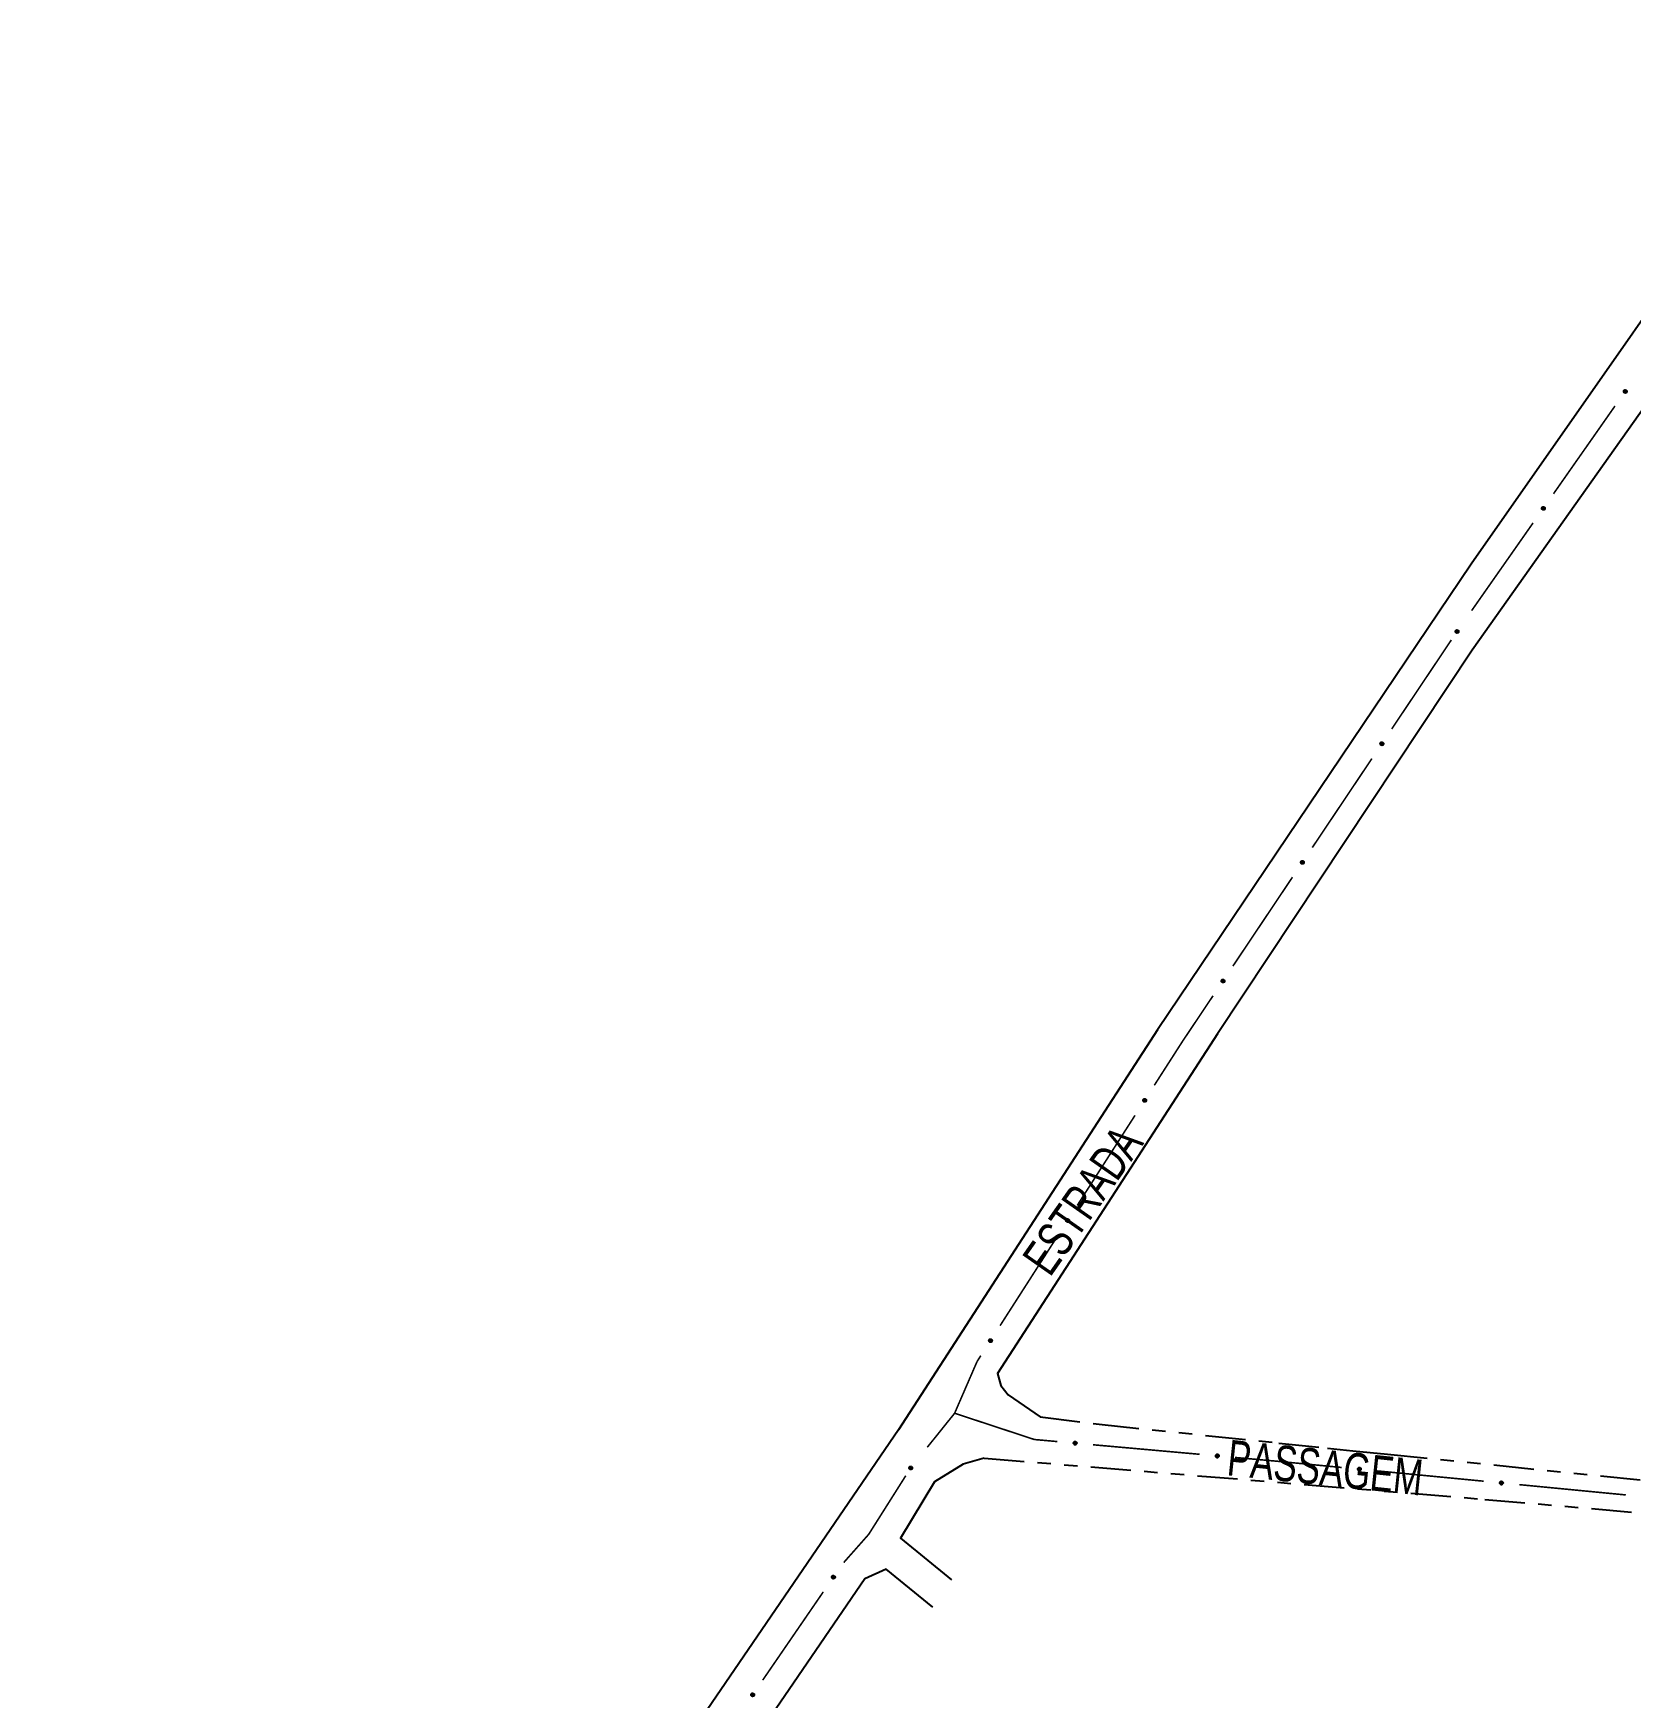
# Model space of a CAD drawing. Extents: x 211453 to 215163, y 4877397 to 4881305.
# Drawn here: x 213538.5 to 213717.5, y 4878822.8 to 4879009.4 of the extents above; entities that cross this region are included whole.
import ezdxf

# ---------------------------------------------------------------- set-up
doc = ezdxf.new("R2010")
doc.units = 0
doc.header["$LTSCALE"] = 1.5
doc.header["$MEASUREMENT"] = 0
doc.linetypes.add('TRACO_25', pattern=[8, 3, -1, 1, -1, 1, -1])
for name, color, linetype in [('SV-EIXO-ROD-ESTR', 7, 'CONTINUOUS'), ('SV-EIXO-RUA-N-PAV', 6, 'CONTINUOUS'), ('SV-EST-MUNIC-PAV', 20, 'CONTINUOUS'), ('SV-RUA-NAO-PAV', 7, 'CONTINUOUS'), ('SV-TXT-MUNIC-PAV', 7, 'CONTINUOUS'), ('SV-TXT-RUA-N-PAV', 7, 'CONTINUOUS')]:
    doc.layers.add(name, color=color, linetype=linetype)
doc.styles.add('ARIAL', font='ARIAL.SHX')

msp = doc.modelspace()

# ---------------------------------------------------------------- linework, layer by layer
at = {"layer": 'SV-EIXO-ROD-ESTR'}
for points in [[(213717.073851, 4878969.308455), (213717.083009, 4878969.260411), (213717.081057, 4878969.217248), (213717.069066, 4878969.181716), (213717.050283, 4878969.15308), (213717.027768, 4878969.125949), (213716.999033, 4878969.103603), (213716.961646, 4878969.085866), (213716.913517, 4878969.07634), (213716.869431, 4878969.081247), (213716.833967, 4878969.091139), (213716.80298, 4878969.109005), (213716.77699, 4878969.131319), (213716.754765, 4878969.161935), (213716.73716, 4878969.199998), (213716.728753, 4878969.248626), (213716.730958, 4878969.290929), (213716.743458, 4878969.324993), (213716.761617, 4878969.356032), (213716.784935, 4878969.383455), (213716.813269, 4878969.405228), (213716.851624, 4878969.422884), (213716.89973, 4878969.430546), (213716.941948, 4878969.428829), (213716.976178, 4878969.41681), (213717.006333, 4878969.398245), (213717.03382, 4878969.375993), (213717.057485, 4878969.348043), (213717.073851, 4878969.308455)], [(213707.89233, 4878956.205032), (213707.901489, 4878956.156989), (213707.899536, 4878956.113826), (213707.887545, 4878956.078294), (213707.868762, 4878956.049658), (213707.846247, 4878956.022527), (213707.817512, 4878956.000181), (213707.780125, 4878955.982444), (213707.731996, 4878955.972918), (213707.68791, 4878955.977825), (213707.652446, 4878955.987716), (213707.621459, 4878956.005583), (213707.595469, 4878956.027897), (213707.573244, 4878956.058513), (213707.55564, 4878956.096576), (213707.547232, 4878956.145204), (213707.549437, 4878956.187507), (213707.561937, 4878956.221571), (213707.580096, 4878956.252609), (213707.603414, 4878956.280033), (213707.631748, 4878956.301806), (213707.670104, 4878956.319462), (213707.718209, 4878956.327124), (213707.760427, 4878956.325407), (213707.794657, 4878956.313388), (213707.824812, 4878956.294822), (213707.852299, 4878956.272571), (213707.875965, 4878956.244621), (213707.89233, 4878956.205032)], [(213698.219473, 4878942.405698), (213698.229638, 4878942.357857), (213698.228592, 4878942.314662), (213698.21735, 4878942.278886), (213698.199172, 4878942.249863), (213698.177232, 4878942.222265), (213698.148972, 4878942.199321), (213698.111966, 4878942.180803), (213698.064047, 4878942.170269), (213698.019868, 4878942.174249), (213697.984204, 4878942.183394), (213697.952849, 4878942.200606), (213697.926396, 4878942.222369), (213697.903533, 4878942.252512), (213697.885134, 4878942.290197), (213697.875707, 4878942.338638), (213697.877024, 4878942.380978), (213697.888806, 4878942.415297), (213697.906309, 4878942.44671), (213697.929047, 4878942.474617), (213697.956917, 4878942.496979), (213697.994894, 4878942.515437), (213698.042828, 4878942.524107), (213698.085072, 4878942.523276), (213698.119547, 4878942.511979), (213698.150085, 4878942.49405), (213698.178033, 4878942.472381), (213698.20228, 4878942.444933), (213698.219473, 4878942.405698)], [(213689.790402, 4878929.822085), (213689.800567, 4878929.774244), (213689.799521, 4878929.731049), (213689.788279, 4878929.695273), (213689.770101, 4878929.66625), (213689.748161, 4878929.638652), (213689.719901, 4878929.615707), (213689.682895, 4878929.59719), (213689.634976, 4878929.586656), (213689.590797, 4878929.590636), (213689.555133, 4878929.599781), (213689.523778, 4878929.616993), (213689.497325, 4878929.638756), (213689.474462, 4878929.668899), (213689.456063, 4878929.706584), (213689.446636, 4878929.755025), (213689.447953, 4878929.797365), (213689.459735, 4878929.831684), (213689.477238, 4878929.863097), (213689.499976, 4878929.891004), (213689.527846, 4878929.913366), (213689.565823, 4878929.931824), (213689.613757, 4878929.940494), (213689.656001, 4878929.939663), (213689.690476, 4878929.928366), (213689.721014, 4878929.910437), (213689.748963, 4878929.888768), (213689.773209, 4878929.86132), (213689.790402, 4878929.822085)], [(213680.885969, 4878916.528813), (213680.896135, 4878916.480972), (213680.895088, 4878916.437777), (213680.883846, 4878916.402001), (213680.865669, 4878916.372978), (213680.843728, 4878916.34538), (213680.815468, 4878916.322435), (213680.778462, 4878916.303918), (213680.730543, 4878916.293384), (213680.686365, 4878916.297364), (213680.650701, 4878916.306509), (213680.619345, 4878916.323721), (213680.592892, 4878916.345484), (213680.57003, 4878916.375627), (213680.55163, 4878916.413312), (213680.542204, 4878916.461753), (213680.54352, 4878916.504093), (213680.555302, 4878916.538412), (213680.572806, 4878916.569825), (213680.595543, 4878916.597732), (213680.623413, 4878916.620094), (213680.66139, 4878916.638552), (213680.709324, 4878916.647222), (213680.751568, 4878916.646391), (213680.786043, 4878916.635094), (213680.816582, 4878916.617165), (213680.84453, 4878916.595496), (213680.868777, 4878916.568048), (213680.885969, 4878916.528813)], [(213671.981537, 4878903.235541), (213671.991702, 4878903.1877), (213671.990656, 4878903.144505), (213671.979414, 4878903.108729), (213671.961236, 4878903.079706), (213671.939296, 4878903.052108), (213671.911036, 4878903.029163), (213671.87403, 4878903.010646), (213671.826111, 4878903.000112), (213671.781932, 4878903.004092), (213671.746268, 4878903.013237), (213671.714913, 4878903.030449), (213671.68846, 4878903.052212), (213671.665597, 4878903.082355), (213671.647198, 4878903.12004), (213671.637771, 4878903.168481), (213671.639088, 4878903.210821), (213671.65087, 4878903.245139), (213671.668373, 4878903.276553), (213671.691111, 4878903.30446), (213671.718981, 4878903.326822), (213671.756958, 4878903.34528), (213671.804892, 4878903.35395), (213671.847136, 4878903.353119), (213671.881611, 4878903.341822), (213671.912149, 4878903.323893), (213671.940097, 4878903.302223), (213671.964344, 4878903.274776), (213671.981537, 4878903.235541)], [(213663.205298, 4878889.860794), (213663.2164, 4878889.813163), (213663.216202, 4878889.769955), (213663.205665, 4878889.733966), (213663.188061, 4878889.704591), (213663.166666, 4878889.676567), (213663.138862, 4878889.653073), (213663.102227, 4878889.633832), (213663.054524, 4878889.62236), (213663.010275, 4878889.625471), (213662.974439, 4878889.633914), (213662.942752, 4878889.650508), (213662.915876, 4878889.671748), (213662.892427, 4878889.701436), (213662.87329, 4878889.738752), (213662.862915, 4878889.786999), (213662.8634, 4878889.829357), (213662.874506, 4878889.8639), (213662.891389, 4878889.89565), (213662.913575, 4878889.923998), (213662.941, 4878889.946904), (213662.978607, 4878889.966103), (213663.026362, 4878889.975713), (213663.068615, 4878889.975712), (213663.103305, 4878889.965093), (213663.134189, 4878889.947768), (213663.162557, 4878889.926651), (213663.187338, 4878889.899685), (213663.205298, 4878889.860794)], [(213654.563554, 4878876.395273), (213654.574656, 4878876.347642), (213654.574458, 4878876.304434), (213654.563921, 4878876.268445), (213654.546316, 4878876.23907), (213654.524921, 4878876.211046), (213654.497118, 4878876.187552), (213654.460482, 4878876.168311), (213654.412779, 4878876.156839), (213654.368531, 4878876.15995), (213654.332695, 4878876.168394), (213654.301007, 4878876.184987), (213654.274132, 4878876.206227), (213654.250682, 4878876.235915), (213654.231546, 4878876.273232), (213654.221171, 4878876.321478), (213654.221655, 4878876.363836), (213654.232762, 4878876.398379), (213654.249645, 4878876.43013), (213654.27183, 4878876.458478), (213654.299256, 4878876.481383), (213654.336863, 4878876.500582), (213654.384618, 4878876.510192), (213654.42687, 4878876.510191), (213654.46156, 4878876.499572), (213654.492445, 4878876.482247), (213654.520813, 4878876.46113), (213654.545594, 4878876.434164), (213654.563554, 4878876.395273)], [(213645.921809, 4878862.929752), (213645.932912, 4878862.882121), (213645.932714, 4878862.838913), (213645.922176, 4878862.802924), (213645.904572, 4878862.773549), (213645.883177, 4878862.745525), (213645.855373, 4878862.722031), (213645.818738, 4878862.70279), (213645.771035, 4878862.691318), (213645.726787, 4878862.69443), (213645.69095, 4878862.702873), (213645.659263, 4878862.719466), (213645.632388, 4878862.740706), (213645.608938, 4878862.770394), (213645.589802, 4878862.807711), (213645.579426, 4878862.855957), (213645.579911, 4878862.898315), (213645.591017, 4878862.932858), (213645.607901, 4878862.964609), (213645.630086, 4878862.992957), (213645.657512, 4878863.015862), (213645.695119, 4878863.035061), (213645.742873, 4878863.044671), (213645.785126, 4878863.04467), (213645.819816, 4878863.034051), (213645.8507, 4878863.016726), (213645.879069, 4878862.995609), (213645.90385, 4878862.968643), (213645.921809, 4878862.929752)], [(213636.977212, 4878848.661066), (213636.988633, 4878848.61351), (213636.988725, 4878848.570303), (213636.978429, 4878848.534243), (213636.961021, 4878848.504751), (213636.939815, 4878848.476585), (213636.912169, 4878848.452905), (213636.875663, 4878848.433419), (213636.828038, 4878848.421627), (213636.78377, 4878848.424443), (213636.747878, 4878848.432646), (213636.71608, 4878848.449026), (213636.689063, 4878848.470086), (213636.665415, 4878848.499616), (213636.64603, 4878848.536804), (213636.635331, 4878848.584979), (213636.635532, 4878848.62734), (213636.646407, 4878848.661956), (213636.663077, 4878848.69382), (213636.685072, 4878848.722315), (213636.712344, 4878848.745404), (213636.749822, 4878848.764855), (213636.797511, 4878848.774784), (213636.839762, 4878848.775066), (213636.874523, 4878848.76468), (213636.905523, 4878848.747562), (213636.934032, 4878848.726635), (213636.958993, 4878848.699836), (213636.977212, 4878848.661066)], [(213628.316516, 4878836.415183), (213628.326132, 4878836.367229), (213628.324592, 4878836.324049), (213628.312941, 4878836.288404), (213628.294432, 4878836.259591), (213628.272176, 4878836.232246), (213628.243656, 4878836.209627), (213628.20644, 4878836.191534), (213628.158404, 4878836.18155), (213628.114273, 4878836.186036), (213628.078716, 4878836.195588), (213628.04756, 4878836.213158), (213628.021358, 4878836.235223), (213627.998842, 4878836.265626), (213627.980875, 4878836.30352), (213627.972005, 4878836.352065), (213627.973806, 4878836.394387), (213627.98598, 4878836.428569), (213628.003842, 4878836.459779), (213628.026898, 4878836.487424), (213628.055023, 4878836.509466), (213628.093208, 4878836.527487), (213628.141238, 4878836.535608), (213628.18347, 4878836.534293), (213628.217814, 4878836.522602), (213628.248145, 4878836.504325), (213628.275843, 4878836.482336), (213628.299774, 4878836.454613), (213628.316516, 4878836.415183)], [(213619.260412, 4878823.224771), (213619.270028, 4878823.176817), (213619.268488, 4878823.133637), (213619.256837, 4878823.097992), (213619.238328, 4878823.069178), (213619.216072, 4878823.041833), (213619.187552, 4878823.019214), (213619.150336, 4878823.001122), (213619.1023, 4878822.991137), (213619.058169, 4878822.995623), (213619.022612, 4878823.005176), (213618.991456, 4878823.022746), (213618.965254, 4878823.044811), (213618.942738, 4878823.075214), (213618.924771, 4878823.113107), (213618.915901, 4878823.161653), (213618.917702, 4878823.203975), (213618.929876, 4878823.238156), (213618.947738, 4878823.269367), (213618.970794, 4878823.297012), (213618.998919, 4878823.319053), (213619.037104, 4878823.337075), (213619.085134, 4878823.345195), (213619.127366, 4878823.343881), (213619.16171, 4878823.332189), (213619.192041, 4878823.313912), (213619.219739, 4878823.291924), (213619.24367, 4878823.264201), (213619.260412, 4878823.224771)]]:
    msp.add_lwpolyline(points, close=True, dxfattribs=at)
for points in [[(213716.813269, 4878969.405228), (213716.728753, 4878969.248626)], [(213716.784935, 4878969.383455), (213716.730958, 4878969.290929)], [(213716.797132, 4878969.390423), (213716.733137, 4878969.275313)], [(213716.831235, 4878969.408181), (213716.737028, 4878969.230932)], [(213716.851624, 4878969.422884), (213716.73716, 4878969.199998)], [(213716.874727, 4878969.422692), (213716.747291, 4878969.183753)], [(213716.89973, 4878969.430546), (213716.754765, 4878969.161935)], [(213716.918773, 4878969.428485), (213716.767732, 4878969.151102)], [(213716.941948, 4878969.428829), (213716.77699, 4878969.131319)], [(213716.956441, 4878969.420419), (213716.791306, 4878969.122921)], [(213716.976178, 4878969.41681), (213716.80298, 4878969.109005)], [(213716.989411, 4878969.405647), (213716.817343, 4878969.103011)], [(213717.006333, 4878969.398245), (213716.833967, 4878969.091139)], [(213717.0188, 4878969.383388), (213716.856014, 4878969.089243)], [(213717.03382, 4878969.375993), (213716.869431, 4878969.081247)], [(213717.042823, 4878969.358225), (213716.894465, 4878969.082295)], [(213717.057485, 4878969.348043), (213716.913517, 4878969.07634)], [(213717.063713, 4878969.328592), (213716.938063, 4878969.085069)], [(213717.073851, 4878969.308455), (213716.961646, 4878969.085866)], [(213717.077776, 4878969.282083), (213716.984238, 4878969.101033)], [(213717.083009, 4878969.260411), (213716.999033, 4878969.103603)], [(213717.082002, 4878969.235801), (213717.017673, 4878969.122592)], [(213717.081057, 4878969.217248), (213717.027768, 4878969.125949)], [(213707.631748, 4878956.301806), (213707.547232, 4878956.145204)], [(213707.603414, 4878956.280033), (213707.549437, 4878956.187507)], [(213707.615611, 4878956.287), (213707.551616, 4878956.171891)], [(213707.649714, 4878956.304758), (213707.555508, 4878956.12751)], [(213707.670104, 4878956.319462), (213707.55564, 4878956.096576)], [(213707.693206, 4878956.31927), (213707.56577, 4878956.080331)], [(213707.718209, 4878956.327124), (213707.573244, 4878956.058513)], [(213707.737252, 4878956.325063), (213707.586211, 4878956.04768)], [(213707.760427, 4878956.325407), (213707.595469, 4878956.027897)], [(213707.77492, 4878956.316996), (213707.609785, 4878956.019499)], [(213707.794657, 4878956.313388), (213707.621459, 4878956.005583)], [(213707.80789, 4878956.302225), (213707.635822, 4878955.999589)], [(213707.824812, 4878956.294822), (213707.652446, 4878955.987716)], [(213707.83728, 4878956.279966), (213707.674493, 4878955.985821)], [(213707.852299, 4878956.272571), (213707.68791, 4878955.977825)], [(213707.861302, 4878956.254803), (213707.712945, 4878955.978873)], [(213707.875965, 4878956.244621), (213707.731996, 4878955.972918)], [(213707.882192, 4878956.22517), (213707.756542, 4878955.981647)], [(213707.89233, 4878956.205032), (213707.780125, 4878955.982444)], [(213707.896255, 4878956.17866), (213707.802718, 4878955.997611)], [(213707.901489, 4878956.156989), (213707.817512, 4878956.000181)], [(213707.900482, 4878956.132379), (213707.836152, 4878956.01917)], [(213707.899536, 4878956.113826), (213707.846247, 4878956.022527)], [(213697.956917, 4878942.496979), (213697.875707, 4878942.338638)], [(213697.929047, 4878942.474617), (213697.877024, 4878942.380978)], [(213697.941095, 4878942.481839), (213697.87953, 4878942.365411)], [(213697.974817, 4878942.500309), (213697.884352, 4878942.321122)], [(213697.994894, 4878942.515437), (213697.885134, 4878942.290197)], [(213698.017995, 4878942.51573), (213697.895603, 4878942.274169)], [(213698.042828, 4878942.524107), (213697.903533, 4878942.252512)], [(213698.06191, 4878942.522446), (213697.916725, 4878942.241954)], [(213698.085072, 4878942.523276), (213697.926396, 4878942.222369)], [(213698.099739, 4878942.515172), (213697.940885, 4878942.214274)], [(213698.119547, 4878942.511979), (213697.952849, 4878942.200606)], [(213698.133012, 4878942.501096), (213697.967334, 4878942.194915)], [(213698.150085, 4878942.49405), (213697.984204, 4878942.183394)], [(213698.162862, 4878942.479459), (213698.006286, 4878942.181962)], [(213698.178033, 4878942.472381), (213698.019868, 4878942.174249)], [(213698.187407, 4878942.454806), (213698.044875, 4878942.175822)], [(213698.20228, 4878942.444933), (213698.064047, 4878942.170269)], [(213698.208915, 4878942.425618), (213698.088405, 4878942.179511)], [(213698.219473, 4878942.405698), (213698.111966, 4878942.180803)], [(213698.223951, 4878942.379414), (213698.134235, 4878942.19644)], [(213698.229638, 4878942.357857), (213698.148972, 4878942.199321)], [(213698.229148, 4878942.333231), (213698.167209, 4878942.218697)], [(213698.228592, 4878942.314662), (213698.177232, 4878942.222265)], [(213689.527846, 4878929.913366), (213689.446636, 4878929.755025)], [(213689.499976, 4878929.891004), (213689.447953, 4878929.797365)], [(213689.512024, 4878929.898226), (213689.450459, 4878929.781798)], [(213689.545746, 4878929.916696), (213689.455281, 4878929.737508)], [(213689.565823, 4878929.931824), (213689.456063, 4878929.706584)], [(213689.588924, 4878929.932117), (213689.466532, 4878929.690556)], [(213689.613757, 4878929.940494), (213689.474462, 4878929.668899)], [(213689.632839, 4878929.938833), (213689.487654, 4878929.658341)], [(213689.656001, 4878929.939663), (213689.497325, 4878929.638756)], [(213689.670668, 4878929.931559), (213689.511814, 4878929.630661)], [(213689.690476, 4878929.928366), (213689.523778, 4878929.616993)], [(213689.703941, 4878929.917483), (213689.538263, 4878929.611302)], [(213689.721014, 4878929.910437), (213689.555133, 4878929.599781)], [(213689.733791, 4878929.895846), (213689.577215, 4878929.598349)], [(213689.748963, 4878929.888768), (213689.590797, 4878929.590636)], [(213689.758336, 4878929.871193), (213689.615804, 4878929.592209)], [(213689.773209, 4878929.86132), (213689.634976, 4878929.586656)], [(213689.779844, 4878929.842005), (213689.659334, 4878929.595898)], [(213689.790402, 4878929.822085), (213689.682895, 4878929.59719)], [(213689.79488, 4878929.795801), (213689.705164, 4878929.612827)], [(213689.800567, 4878929.774244), (213689.719901, 4878929.615707)], [(213689.800077, 4878929.749618), (213689.738138, 4878929.635084)], [(213689.799521, 4878929.731049), (213689.748161, 4878929.638652)], [(213680.623413, 4878916.620094), (213680.542204, 4878916.461753)], [(213680.595543, 4878916.597732), (213680.54352, 4878916.504093)], [(213680.607591, 4878916.604954), (213680.546026, 4878916.488526)], [(213680.641314, 4878916.623424), (213680.550849, 4878916.444236)], [(213680.66139, 4878916.638552), (213680.55163, 4878916.413312)], [(213680.684491, 4878916.638845), (213680.562099, 4878916.397284)], [(213680.709324, 4878916.647222), (213680.57003, 4878916.375627)], [(213680.728406, 4878916.645561), (213680.583222, 4878916.365069)], [(213680.751568, 4878916.646391), (213680.592892, 4878916.345484)], [(213680.766235, 4878916.638287), (213680.607382, 4878916.337389)], [(213680.786043, 4878916.635094), (213680.619345, 4878916.323721)], [(213680.799508, 4878916.624211), (213680.633831, 4878916.31803)], [(213680.816582, 4878916.617165), (213680.650701, 4878916.306509)], [(213680.829358, 4878916.602574), (213680.672783, 4878916.305077)], [(213680.84453, 4878916.595496), (213680.686365, 4878916.297364)], [(213680.853904, 4878916.577921), (213680.711371, 4878916.298937)], [(213680.868777, 4878916.568048), (213680.730543, 4878916.293384)], [(213680.875411, 4878916.548733), (213680.754901, 4878916.302626)], [(213680.885969, 4878916.528813), (213680.778462, 4878916.303918)], [(213680.890448, 4878916.502529), (213680.800731, 4878916.319555)], [(213680.896135, 4878916.480972), (213680.815468, 4878916.322435)], [(213680.895644, 4878916.456346), (213680.833705, 4878916.341811)], [(213680.895088, 4878916.437777), (213680.843728, 4878916.34538)], [(213671.718981, 4878903.326822), (213671.637771, 4878903.168481)], [(213671.691111, 4878903.30446), (213671.639088, 4878903.210821)], [(213671.703159, 4878903.311681), (213671.641594, 4878903.195254)], [(213671.736881, 4878903.330151), (213671.646416, 4878903.150964)], [(213671.756958, 4878903.34528), (213671.647198, 4878903.12004)], [(213671.780059, 4878903.345573), (213671.657667, 4878903.104012)], [(213671.804892, 4878903.35395), (213671.665597, 4878903.082355)], [(213671.823974, 4878903.352289), (213671.678789, 4878903.071797)], [(213671.847136, 4878903.353119), (213671.68846, 4878903.052212)], [(213671.861803, 4878903.345015), (213671.702949, 4878903.044117)], [(213671.881611, 4878903.341822), (213671.714913, 4878903.030449)], [(213671.895076, 4878903.330939), (213671.729398, 4878903.024758)], [(213671.912149, 4878903.323893), (213671.746268, 4878903.013237)], [(213671.924926, 4878903.309302), (213671.76835, 4878903.011805)], [(213671.940097, 4878903.302223), (213671.781932, 4878903.004092)], [(213671.949471, 4878903.284649), (213671.806939, 4878903.005665)], [(213671.964344, 4878903.274776), (213671.826111, 4878903.000112)], [(213671.970979, 4878903.255461), (213671.850469, 4878903.009354)], [(213671.981537, 4878903.235541), (213671.87403, 4878903.010646)], [(213671.986015, 4878903.209257), (213671.896299, 4878903.026283)], [(213671.991702, 4878903.1877), (213671.911036, 4878903.029163)], [(213671.991212, 4878903.163074), (213671.929273, 4878903.048539)], [(213671.990656, 4878903.144505), (213671.939296, 4878903.052108)], [(213662.941, 4878889.946904), (213662.862915, 4878889.786999)], [(213662.913575, 4878889.923998), (213662.8634, 4878889.829357)], [(213662.925478, 4878889.931455), (213662.866211, 4878889.813842)], [(213662.958832, 4878889.950584), (213662.871902, 4878889.769655)], [(213662.978607, 4878889.966103), (213662.87329, 4878889.738752)], [(213663.001698, 4878889.96685), (213662.884072, 4878889.722933)], [(213663.026362, 4878889.975713), (213662.892427, 4878889.701436)], [(213663.045473, 4878889.974427), (213662.905823, 4878889.691139)], [(213663.068615, 4878889.975712), (213662.915876, 4878889.671748)], [(213663.083438, 4878889.967897), (213662.930522, 4878889.663938)], [(213663.103305, 4878889.965093), (213662.942752, 4878889.650508)], [(213663.116981, 4878889.954477), (213662.957346, 4878889.645102)], [(213663.134189, 4878889.947768), (213662.974439, 4878889.633914)], [(213663.14725, 4878889.93343), (213662.996545, 4878889.632916)], [(213663.162557, 4878889.926651), (213663.010275, 4878889.625471)], [(213663.172274, 4878889.909263), (213663.035246, 4878889.627535)], [(213663.187338, 4878889.899685), (213663.054524, 4878889.62236)], [(213663.194351, 4878889.880503), (213663.078695, 4878889.632078)], [(213663.205298, 4878889.860794), (213663.102227, 4878889.633832)], [(213663.210291, 4878889.834603), (213663.124184, 4878889.649904)], [(213663.2164, 4878889.813163), (213663.138862, 4878889.653073)], [(213663.216394, 4878889.788532), (213663.156715, 4878889.672803)], [(213663.216202, 4878889.769955), (213663.166666, 4878889.676567)], [(213654.299256, 4878876.481383), (213654.221171, 4878876.321478)], [(213654.27183, 4878876.458478), (213654.221655, 4878876.363836)], [(213654.283734, 4878876.465935), (213654.224467, 4878876.348321)], [(213654.317088, 4878876.485063), (213654.230158, 4878876.304134)], [(213654.336863, 4878876.500582), (213654.231546, 4878876.273232)], [(213654.359954, 4878876.501329), (213654.242328, 4878876.257412)], [(213654.384618, 4878876.510192), (213654.250682, 4878876.235915)], [(213654.403729, 4878876.508906), (213654.264079, 4878876.225618)], [(213654.42687, 4878876.510191), (213654.274132, 4878876.206227)], [(213654.441693, 4878876.502376), (213654.288777, 4878876.198417)], [(213654.46156, 4878876.499572), (213654.301007, 4878876.184987)], [(213654.475236, 4878876.488956), (213654.315601, 4878876.179581)], [(213654.492445, 4878876.482247), (213654.332695, 4878876.168394)], [(213654.505505, 4878876.467909), (213654.3548, 4878876.167395)], [(213654.520813, 4878876.46113), (213654.368531, 4878876.15995)], [(213654.53053, 4878876.443743), (213654.393502, 4878876.162014)], [(213654.545594, 4878876.434164), (213654.412779, 4878876.156839)], [(213654.552606, 4878876.414982), (213654.436951, 4878876.166557)], [(213654.563554, 4878876.395273), (213654.460482, 4878876.168311)], [(213654.568547, 4878876.369082), (213654.48244, 4878876.184383)], [(213654.574656, 4878876.347642), (213654.497118, 4878876.187552)], [(213654.574649, 4878876.323011), (213654.514971, 4878876.207282)], [(213654.574458, 4878876.304434), (213654.524921, 4878876.211046)], [(213645.657512, 4878863.015862), (213645.579426, 4878862.855957)], [(213645.630086, 4878862.992957), (213645.579911, 4878862.898315)], [(213645.64199, 4878863.000414), (213645.582722, 4878862.8828)], [(213645.675343, 4878863.019542), (213645.588413, 4878862.838613)], [(213645.695119, 4878863.035061), (213645.589802, 4878862.807711)], [(213645.71821, 4878863.035808), (213645.600583, 4878862.791891)], [(213645.742873, 4878863.044671), (213645.608938, 4878862.770394)], [(213645.761984, 4878863.043385), (213645.622334, 4878862.760097)], [(213645.785126, 4878863.04467), (213645.632388, 4878862.740706)], [(213645.799949, 4878863.036855), (213645.647033, 4878862.732896)], [(213645.819816, 4878863.034051), (213645.659263, 4878862.719466)], [(213645.833492, 4878863.023435), (213645.673857, 4878862.71406)], [(213645.8507, 4878863.016726), (213645.69095, 4878862.702873)], [(213645.863761, 4878863.002388), (213645.713056, 4878862.701875)], [(213645.879069, 4878862.995609), (213645.726787, 4878862.69443)], [(213645.888785, 4878862.978222), (213645.751758, 4878862.696493)], [(213645.90385, 4878862.968643), (213645.771035, 4878862.691318)], [(213645.910862, 4878862.949461), (213645.795207, 4878862.701036)], [(213645.921809, 4878862.929752), (213645.818738, 4878862.70279)], [(213645.926803, 4878862.903561), (213645.840695, 4878862.718862)], [(213645.932912, 4878862.882121), (213645.855373, 4878862.722031)], [(213645.932905, 4878862.85749), (213645.873226, 4878862.741761)], [(213645.932714, 4878862.838913), (213645.883177, 4878862.745525)], [(213636.712344, 4878848.745404), (213636.635331, 4878848.584979)], [(213636.685072, 4878848.722315), (213636.635532, 4878848.62734)], [(213636.696926, 4878848.729852), (213636.638447, 4878848.611844)], [(213636.730151, 4878848.749203), (213636.644434, 4878848.567697)], [(213636.749822, 4878848.764855), (213636.64603, 4878848.536804)], [(213636.772907, 4878848.765756), (213636.656917, 4878848.521056)], [(213636.797511, 4878848.774784), (213636.665415, 4878848.499616)], [(213636.81663, 4878848.773626), (213636.67888, 4878848.489409)], [(213636.839762, 4878848.775066), (213636.689063, 4878848.470086)], [(213636.854638, 4878848.767351), (213636.703761, 4878848.462375)], [(213636.874523, 4878848.76468), (213636.71608, 4878848.449026)], [(213636.888269, 4878848.754156), (213636.73071, 4878848.443719)], [(213636.905523, 4878848.747562), (213636.747878, 4878848.432646)], [(213636.918679, 4878848.733312), (213636.76999, 4878848.431796)], [(213636.934032, 4878848.726635), (213636.78377, 4878848.424443)], [(213636.943865, 4878848.709313), (213636.808727, 4878848.426674)], [(213636.958993, 4878848.699836), (213636.828038, 4878848.421627)], [(213636.966133, 4878848.680702), (213636.852144, 4878848.431507)], [(213636.977212, 4878848.661066), (213636.875663, 4878848.433419)], [(213636.982381, 4878848.634909), (213636.897513, 4878848.449638)], [(213636.988633, 4878848.61351), (213636.912169, 4878848.452905)], [(213636.988792, 4878848.58888), (213636.929889, 4878848.472754)], [(213636.988725, 4878848.570303), (213636.939815, 4878848.476585)], [(213628.055023, 4878836.509466), (213627.972005, 4878836.352065)], [(213628.026898, 4878836.487424), (213627.973806, 4878836.394387)], [(213628.039028, 4878836.494507), (213627.976133, 4878836.378792)], [(213628.07296, 4878836.51259), (213627.980448, 4878836.334451)], [(213628.093208, 4878836.527487), (213627.980875, 4878836.30352)], [(213628.116311, 4878836.527516), (213627.99116, 4878836.287372)], [(213628.141238, 4878836.535608), (213627.998842, 4878836.265626)], [(213628.1603, 4878836.533728), (213628.011912, 4878836.254918)], [(213628.18347, 4878836.534293), (213628.021358, 4878836.235223)], [(213628.198044, 4878836.526022), (213628.035754, 4878836.226963)], [(213628.217814, 4878836.522602), (213628.04756, 4878836.213158)], [(213628.231153, 4878836.511566), (213628.061979, 4878836.207302)], [(213628.248145, 4878836.504325), (213628.078716, 4878836.195588)], [(213628.260753, 4878836.489588), (213628.100781, 4878836.193904)], [(213628.275843, 4878836.482336), (213628.114273, 4878836.186036)], [(213628.285014, 4878836.464655), (213628.139296, 4878836.187322)], [(213628.299774, 4878836.454613), (213628.158404, 4878836.18155)], [(213628.306186, 4878836.435223), (213628.182866, 4878836.190512)], [(213628.316516, 4878836.415183), (213628.20644, 4878836.191534)], [(213628.320693, 4878836.38885), (213628.228886, 4878836.206916)], [(213628.326132, 4878836.367229), (213628.243656, 4878836.209627)], [(213628.32536, 4878836.342611), (213628.262113, 4878836.228793)], [(213628.324592, 4878836.324049), (213628.272176, 4878836.232246)], [(213618.998919, 4878823.319053), (213618.915901, 4878823.161653)], [(213618.970794, 4878823.297012), (213618.917702, 4878823.203975)], [(213618.982924, 4878823.304095), (213618.920029, 4878823.18838)], [(213619.016856, 4878823.322178), (213618.924344, 4878823.144038)], [(213619.037104, 4878823.337075), (213618.924771, 4878823.113107)], [(213619.060207, 4878823.337104), (213618.935056, 4878823.09696)], [(213619.085134, 4878823.345195), (213618.942738, 4878823.075214)], [(213619.104196, 4878823.343316), (213618.955808, 4878823.064505)], [(213619.127366, 4878823.343881), (213618.965254, 4878823.044811)], [(213619.14194, 4878823.335609), (213618.97965, 4878823.03655)], [(213619.16171, 4878823.332189), (213618.991456, 4878823.022746)], [(213619.175049, 4878823.321153), (213619.005875, 4878823.016889)], [(213619.192041, 4878823.313912), (213619.022612, 4878823.005176)], [(213619.204649, 4878823.299176), (213619.044677, 4878823.003491)], [(213619.219739, 4878823.291924), (213619.058169, 4878822.995623)], [(213619.22891, 4878823.274243), (213619.083192, 4878822.99691)], [(213619.24367, 4878823.264201), (213619.1023, 4878822.991137)], [(213619.250082, 4878823.24481), (213619.126762, 4878823.0001)], [(213619.260412, 4878823.224771), (213619.150336, 4878823.001122)], [(213619.264589, 4878823.198437), (213619.172782, 4878823.016503)], [(213619.270028, 4878823.176817), (213619.187552, 4878823.019214)], [(213619.269256, 4878823.152198), (213619.206009, 4878823.03838)], [(213619.268488, 4878823.133637), (213619.216072, 4878823.041833)]]:
    msp.add_lwpolyline(points, dxfattribs=at)
at = {"layer": 'SV-EIXO-ROD-ESTR', "const_width": 0.18}
for points in [[(213715.753558, 4878967.616027), (213708.867418, 4878957.78846)], [(213706.572037, 4878954.512605), (213699.685897, 4878944.685038)], [(213697.41036, 4878941.395586), (213690.732036, 4878931.425632)], [(213688.505928, 4878928.102314), (213681.827603, 4878918.13236)], [(213679.601495, 4878914.809042), (213672.923171, 4878904.839088)], [(213670.697063, 4878901.51577), (213667.3579, 4878896.530793)], [(213667.3579, 4878896.530793), (213667.290897, 4878896.430765)], [(213667.290897, 4878896.430765), (213664.11527, 4878891.482519)], [(213661.954834, 4878888.116139), (213655.473525, 4878878.016998)], [(213653.313089, 4878874.650618), (213646.831781, 4878864.551477)], [(213644.671345, 4878861.185097), (213644.250394, 4878860.529174)], [(213644.250394, 4878860.529174), (213641.774008, 4878854.82272)], [(213641.732905, 4878854.728002), (213638.665625, 4878850.910943)], [(213641.774008, 4878854.82272), (213641.732905, 4878854.728002)], [(213636.255063, 4878847.725028), (213632.513839, 4878841.808674)], [(213632.10077, 4878841.155449), (213629.298865, 4878837.990335)], [(213632.513839, 4878841.808674), (213632.10077, 4878841.155449)], [(213627.012428, 4878834.710237), (213620.22035, 4878824.817428)]]:
    msp.add_lwpolyline(points, dxfattribs=at)
at = {"layer": 'SV-EIXO-RUA-N-PAV', "const_width": 0.18}
for points in [[(213641.732905, 4878854.728002), (213650.281264, 4878851.912766)], [(213650.281264, 4878851.912766), (213650.670209, 4878851.784674)], [(213650.670209, 4878851.784674), (213653.250407, 4878851.553814)], [(213657.234491, 4878851.197343), (213669.186745, 4878850.127931)], [(213673.170829, 4878849.77146), (213677.154913, 4878849.414989)], [(213677.154913, 4878849.414989), (213677.810182, 4878849.356361)], [(213677.810182, 4878849.356361), (213685.118254, 4878848.650163)], [(213689.099708, 4878848.265425), (213701.044071, 4878847.111212)], [(213705.025525, 4878846.726474), (213716.969887, 4878845.57226)]]:
    msp.add_lwpolyline(points, dxfattribs=at)
at = {"layer": 'SV-EIXO-RUA-N-PAV'}
for points in [[(213655.10915, 4878851.498026), (213655.14623, 4878851.529918), (213655.18462, 4878851.549746), (213655.221399, 4878851.557068), (213655.255586, 4878851.555063), (213655.290331, 4878851.549073), (213655.324028, 4878851.535305), (213655.358043, 4878851.51174), (213655.390296, 4878851.474768), (213655.408023, 4878851.434107), (213655.41713, 4878851.398433), (213655.417093, 4878851.362664), (213655.410708, 4878851.329009), (213655.395249, 4878851.29448), (213655.371032, 4878851.260242), (213655.33307, 4878851.228709), (213655.295301, 4878851.209529), (213655.259541, 4878851.203381), (213655.223581, 4878851.203647), (213655.188183, 4878851.210187), (213655.155183, 4878851.223893), (213655.120755, 4878851.248338), (213655.090129, 4878851.286218), (213655.070569, 4878851.32367), (213655.063921, 4878851.359335), (213655.064979, 4878851.394731), (213655.070564, 4878851.429653), (213655.082993, 4878851.464102), (213655.10915, 4878851.498026)], [(213671.045488, 4878850.072142), (213671.082568, 4878850.104035), (213671.120958, 4878850.123863), (213671.157736, 4878850.131184), (213671.191924, 4878850.129179), (213671.226668, 4878850.123189), (213671.260365, 4878850.109421), (213671.294381, 4878850.085856), (213671.326634, 4878850.048885), (213671.344361, 4878850.008223), (213671.353468, 4878849.97255), (213671.35343, 4878849.936781), (213671.347046, 4878849.903126), (213671.331587, 4878849.868596), (213671.307369, 4878849.834358), (213671.269408, 4878849.802826), (213671.231639, 4878849.783645), (213671.195878, 4878849.777498), (213671.159919, 4878849.777763), (213671.124521, 4878849.784304), (213671.091521, 4878849.798009), (213671.057093, 4878849.822455), (213671.026467, 4878849.860335), (213671.006906, 4878849.897787), (213671.000258, 4878849.933451), (213671.001317, 4878849.968848), (213671.006901, 4878850.003769), (213671.019331, 4878850.038219), (213671.045488, 4878850.072142)], [(213686.976555, 4878848.581184), (213687.01386, 4878848.612813), (213687.05239, 4878848.632368), (213687.089219, 4878848.639428), (213687.123392, 4878848.637181), (213687.158093, 4878848.630944), (213687.191691, 4878848.616937), (213687.225539, 4878848.593131), (213687.257529, 4878848.555932), (213687.274967, 4878848.515146), (213687.28382, 4878848.479408), (213687.283529, 4878848.443641), (213687.276905, 4878848.410032), (213687.261202, 4878848.375613), (213687.236742, 4878848.341547), (213687.198558, 4878848.310285), (213687.160653, 4878848.291373), (213687.12485, 4878848.28548), (213687.088894, 4878848.286001), (213687.053543, 4878848.292792), (213687.020641, 4878848.306732), (213686.986387, 4878848.331421), (213686.956031, 4878848.369517), (213686.936737, 4878848.407107), (213686.930342, 4878848.442818), (213686.931652, 4878848.478206), (213686.937484, 4878848.513087), (213686.950158, 4878848.547447), (213686.976555, 4878848.581184)], [(213702.902371, 4878847.042233), (213702.939676, 4878847.073861), (213702.978206, 4878847.093416), (213703.015036, 4878847.100476), (213703.049208, 4878847.098229), (213703.083909, 4878847.091992), (213703.117508, 4878847.077986), (213703.151355, 4878847.05418), (213703.183345, 4878847.01698), (213703.200783, 4878846.976194), (213703.209637, 4878846.940457), (213703.209345, 4878846.904689), (213703.202722, 4878846.87108), (213703.187018, 4878846.836661), (213703.162558, 4878846.802596), (213703.124374, 4878846.771333), (213703.08647, 4878846.752421), (213703.050667, 4878846.746528), (213703.01471, 4878846.747049), (213702.979359, 4878846.75384), (213702.946458, 4878846.76778), (213702.912204, 4878846.792469), (213702.881847, 4878846.830565), (213702.862553, 4878846.868155), (213702.856158, 4878846.903866), (213702.857468, 4878846.939254), (213702.8633, 4878846.974135), (213702.875974, 4878847.008495), (213702.902371, 4878847.042233)]]:
    msp.add_lwpolyline(points, close=True, dxfattribs=at)
for points in [[(213655.063921, 4878851.359335), (213655.417093, 4878851.362664)], [(213655.064979, 4878851.394731), (213655.41713, 4878851.398433)], [(213655.066999, 4878851.376372), (213655.415127, 4878851.378103)], [(213655.070564, 4878851.429653), (213655.408023, 4878851.434107)], [(213655.070569, 4878851.32367), (213655.410708, 4878851.329009)], [(213655.070633, 4878851.340427), (213655.41085, 4878851.345606)], [(213655.071641, 4878851.412946), (213655.407781, 4878851.418489)], [(213655.081477, 4878851.446315), (213655.394634, 4878851.455285)], [(213655.082421, 4878851.303753), (213655.398174, 4878851.311121)], [(213655.082993, 4878851.464102), (213655.390296, 4878851.474768)], [(213655.090129, 4878851.286218), (213655.395249, 4878851.29448)], [(213655.096749, 4878851.479198), (213655.370492, 4878851.491694)], [(213655.10915, 4878851.498026), (213655.358043, 4878851.51174)], [(213655.109403, 4878851.26846), (213655.380063, 4878851.277122)], [(213655.120755, 4878851.248338), (213655.371032, 4878851.260242)], [(213655.130054, 4878851.514577), (213655.333632, 4878851.523762)], [(213655.143666, 4878851.237995), (213655.344283, 4878851.244704)], [(213655.14623, 4878851.529918), (213655.324028, 4878851.535305)], [(213655.155183, 4878851.223893), (213655.33307, 4878851.228709)], [(213655.168066, 4878851.541316), (213655.298274, 4878851.541995)], [(213655.176063, 4878851.217286), (213655.307752, 4878851.219203)], [(213655.18462, 4878851.549746), (213655.290331, 4878851.549073)], [(213655.188183, 4878851.210187), (213655.295301, 4878851.209529)], [(213671.000258, 4878849.933451), (213671.35343, 4878849.936781)], [(213671.001317, 4878849.968848), (213671.353468, 4878849.97255)], [(213671.003337, 4878849.950488), (213671.351465, 4878849.952219)], [(213671.006901, 4878850.003769), (213671.344361, 4878850.008223)], [(213671.00697, 4878849.914544), (213671.347187, 4878849.919723)], [(213671.007979, 4878849.987062), (213671.344119, 4878849.992606)], [(213671.017815, 4878850.020432), (213671.330971, 4878850.029402)], [(213671.019331, 4878850.038219), (213671.326634, 4878850.048885)], [(213671.033087, 4878850.053314), (213671.306829, 4878850.065811)], [(213671.045488, 4878850.072142), (213671.294381, 4878850.085856)], [(213671.066391, 4878850.088694), (213671.269969, 4878850.097878)], [(213671.082568, 4878850.104035), (213671.260365, 4878850.109421)], [(213671.104403, 4878850.115432), (213671.234611, 4878850.116112)], [(213671.120958, 4878850.123863), (213671.226668, 4878850.123189)], [(213671.006906, 4878849.897787), (213671.347046, 4878849.903126)], [(213671.018759, 4878849.87787), (213671.334512, 4878849.885237)], [(213671.026467, 4878849.860335), (213671.331587, 4878849.868596)], [(213671.04574, 4878849.842576), (213671.3164, 4878849.851239)], [(213671.057093, 4878849.822455), (213671.307369, 4878849.834358)], [(213671.080004, 4878849.812111), (213671.28062, 4878849.818821)], [(213671.091521, 4878849.798009), (213671.269408, 4878849.802826)], [(213671.1124, 4878849.791403), (213671.244089, 4878849.79332)], [(213671.124521, 4878849.784304), (213671.231639, 4878849.783645)], [(213686.930342, 4878848.442818), (213687.283529, 4878848.443641)], [(213686.931652, 4878848.478206), (213687.28382, 4878848.479408)], [(213686.933541, 4878848.459833), (213687.281673, 4878848.459093)], [(213686.936737, 4878848.407107), (213687.276905, 4878848.410032)], [(213686.93692, 4878848.423863), (213687.277165, 4878848.426627)], [(213686.937484, 4878848.513087), (213687.274967, 4878848.515146)], [(213686.938443, 4878848.496373), (213687.274613, 4878848.49953)], [(213686.948448, 4878848.387106), (213687.264245, 4878848.392233)], [(213686.948515, 4878848.529671), (213687.261728, 4878848.536418)], [(213686.950158, 4878848.547447), (213687.257529, 4878848.555932)], [(213686.956031, 4878848.369517), (213687.261202, 4878848.375613)], [(213686.96402, 4878848.562445), (213687.237845, 4878848.572998)], [(213686.975178, 4878848.351622), (213687.245893, 4878848.358364)], [(213686.976555, 4878848.581184), (213687.225539, 4878848.593131)], [(213686.986387, 4878848.331421), (213687.236742, 4878848.341547)], [(213686.997575, 4878848.597587), (213687.201213, 4878848.605326)], [(213687.009224, 4878848.320915), (213687.209883, 4878848.3262)], [(213687.01386, 4878848.612813), (213687.191691, 4878848.616937)], [(213687.020641, 4878848.306732), (213687.198558, 4878848.310285)], [(213687.035776, 4878848.624055), (213687.165986, 4878848.62381)], [(213687.041473, 4878848.299977), (213687.173172, 4878848.300959)], [(213687.05239, 4878848.632368), (213687.158093, 4878848.630944)], [(213687.053543, 4878848.292792), (213687.160653, 4878848.291373)], [(213702.856158, 4878846.903866), (213703.209345, 4878846.904689)], [(213702.857468, 4878846.939254), (213703.209637, 4878846.940457)], [(213702.859358, 4878846.920881), (213703.207489, 4878846.920141)], [(213702.862553, 4878846.868155), (213703.202722, 4878846.87108)], [(213702.862736, 4878846.884911), (213703.202981, 4878846.887675)], [(213702.8633, 4878846.974135), (213703.200783, 4878846.976194)], [(213702.86426, 4878846.957421), (213703.20043, 4878846.960579)], [(213702.874264, 4878846.848155), (213703.190061, 4878846.853281)], [(213702.874332, 4878846.990719), (213703.187544, 4878846.997467)], [(213702.875974, 4878847.008495), (213703.183345, 4878847.01698)], [(213702.881847, 4878846.830565), (213703.187018, 4878846.836661)], [(213702.889837, 4878847.023493), (213703.163661, 4878847.034046)], [(213702.900994, 4878846.81267), (213703.171709, 4878846.819412)], [(213702.902371, 4878847.042233), (213703.151355, 4878847.05418)], [(213702.912204, 4878846.792469), (213703.162558, 4878846.802596)], [(213702.923392, 4878847.058635), (213703.12703, 4878847.066375)], [(213702.935041, 4878846.781963), (213703.1357, 4878846.787249)], [(213702.939676, 4878847.073861), (213703.117508, 4878847.077986)], [(213702.946458, 4878846.76778), (213703.124374, 4878846.771333)], [(213702.961592, 4878847.085103), (213703.091802, 4878847.084858)], [(213702.967289, 4878846.761025), (213703.098989, 4878846.762008)], [(213702.978206, 4878847.093416), (213703.083909, 4878847.091992)], [(213702.979359, 4878846.75384), (213703.08647, 4878846.752421)]]:
    msp.add_lwpolyline(points, dxfattribs=at)
at = {"layer": 'SV-EST-MUNIC-PAV', "linetype": 'Continuous'}
for points in [[(213776.377498, 4879059.142352, 13.303078), (213754.511297, 4879028.362034, 13.303078), (213699.625071, 4878949.878116, 13.744922), (213664.475648, 4878897.71094, 13.744922), (213635.454877, 4878852.861865, 14.0476), (213601.26496, 4878802.854201, 14.170564), (213578.270376, 4878774.121569, 14.12327), (213548.086725, 4878741.755553, 14.12327), (213532.157913, 4878728.424088, 14.170564), (213506.278842, 4878714.618872, 14.066518), (213485.787619, 4878710.71133, 14.066518), (213466.505513, 4878710.462994, 14.189481), (213441.872188, 4878712.424689, 14.198939), (213403.696774, 4878716.397138, 14.274609), (213365.741282, 4878720.739499, 14.463783), (213344.315783, 4878722.671645, 14.463783)], [(213733.170984, 4878987.414019, 14.804296), (213699.747764, 4878940.269925, 13.971931), (213671.186537, 4878897.240467, 13.867885), (213646.554371, 4878859.16974, 13.811132), (213646.89478, 4878857.839963, 13.811132), (213647.72516, 4878856.810089, 13.811132)], [(213645.04684, 4878849.701659, 13.848968), (213642.696764, 4878849.021985, 13.90572), (213639.466949, 4878847.052629, 13.981389), (213635.658286, 4878840.714148, 13.981389), (213641.391555, 4878836.06205, 13.981389)], [(213639.295585, 4878833.006114, 13.981389), (213634.059067, 4878837.264935, 13.981389), (213631.669099, 4878836.18534, 13.981389), (213611.225134, 4878806.26272, 14.028683), (213590.030646, 4878777.909865, 13.943554), (213569.304975, 4878753.996131, 13.943554), (213552.087965, 4878736.300925, 13.953012), (213548.378751, 4878731.982054, 13.981389), (213547.509464, 4878729.072678, 13.981389), (213547.030296, 4878725.89332, 13.981389)]]:
    msp.add_polyline3d(points, dxfattribs=at)
at = {"layer": 'SV-RUA-NAO-PAV', "linetype": 'TRACO_25'}
for points in [[(213647.72516, 4878856.810089, 13.990848), (213651.316254, 4878854.340255, 13.971931), (213657.917233, 4878853.499861, 13.139564), (213678.068404, 4878851.388874, 13.139564), (213683.534534, 4878850.816256, 13.139564), (213686.381275, 4878850.518038, 13.120646), (213690.241305, 4878850.129757, 13.120646), (213727.16702, 4878846.415394, 12.042354), (213757.8913, 4878843.493371, 11.588335), (213802.497337, 4878839.890312, 11.531583), (213841.042672, 4878836.34775, 10.52896), (213904.785306, 4878830.530079, 8.107531), (213906.611737, 4878830.363384, 8.107531)], [(213645.04684, 4878849.701659, 14.198939), (213701.184462, 4878845.077827, 13.063894), (213752.951557, 4878840.574338, 11.077565), (213788.97648, 4878837.4919, 11.550501), (213834.482796, 4878833.248887, 10.661382), (213867.627261, 4878830.6466, 9.091236), (213906.232369, 4878827.943874, 8.296704)]]:
    msp.add_polyline3d(points, dxfattribs=at)

# ---------------------------------------------------------------- texts
at = {"layer": 'SV-TXT-MUNIC-PAV', "style": 'ARIAL', "width": 0.7}
msp.add_text('ESTRADA', height=4, rotation=55, dxfattribs=at).set_placement((213652.423771, 4878869.891088))
at = {"layer": 'SV-TXT-RUA-N-PAV', "style": 'ARIAL', "width": 0.7}
msp.add_text('PASSAGEM', height=4, rotation=354, dxfattribs=at).set_placement((213672.151766, 4878847.790541))

doc.saveas('drawing.dxf')
